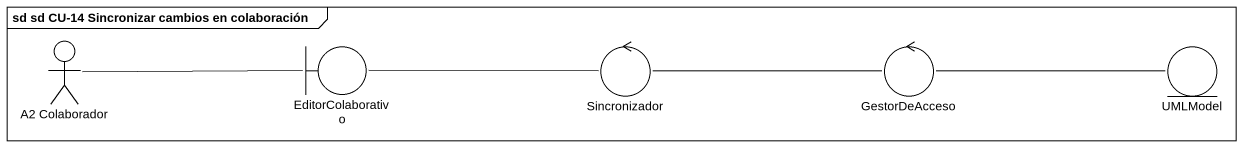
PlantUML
@startuml
mainframe sd sd CU-14 Sincronizar cambios en colaboración
actor "A2 Colaborador" as A2_Colaborador
boundary EditorColaborativo
control Sincronizador
control GestorDeAcceso
entity UMLModel
A2_Colaborador -right- EditorColaborativo
EditorColaborativo -right- Sincronizador
Sincronizador -right- GestorDeAcceso
GestorDeAcceso -right- UMLModel
@enduml
